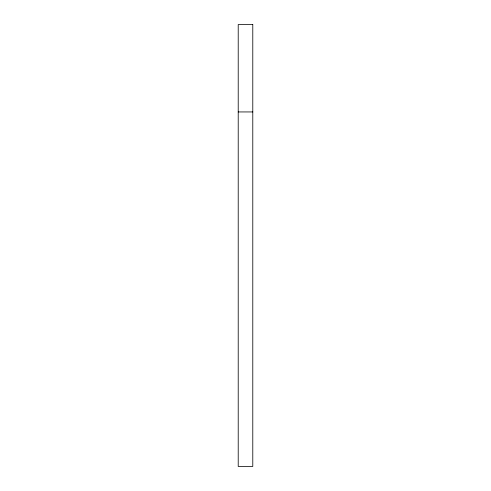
<?xml version="1.0" encoding="UTF-8"?>
<svg xmlns="http://www.w3.org/2000/svg" width="491" height="491" viewBox="0 0 491 491"><rect width="100%" height="100%" fill="white"/><g stroke="black" fill="none" stroke-linecap="round" stroke-linejoin="round"><path stroke-width="0.74" d="M238.215 111.942L252.785 111.942M252.785 24.55L238.215 24.55L238.215 466.45L252.785 466.45L252.785 24.55"/></g></svg>
